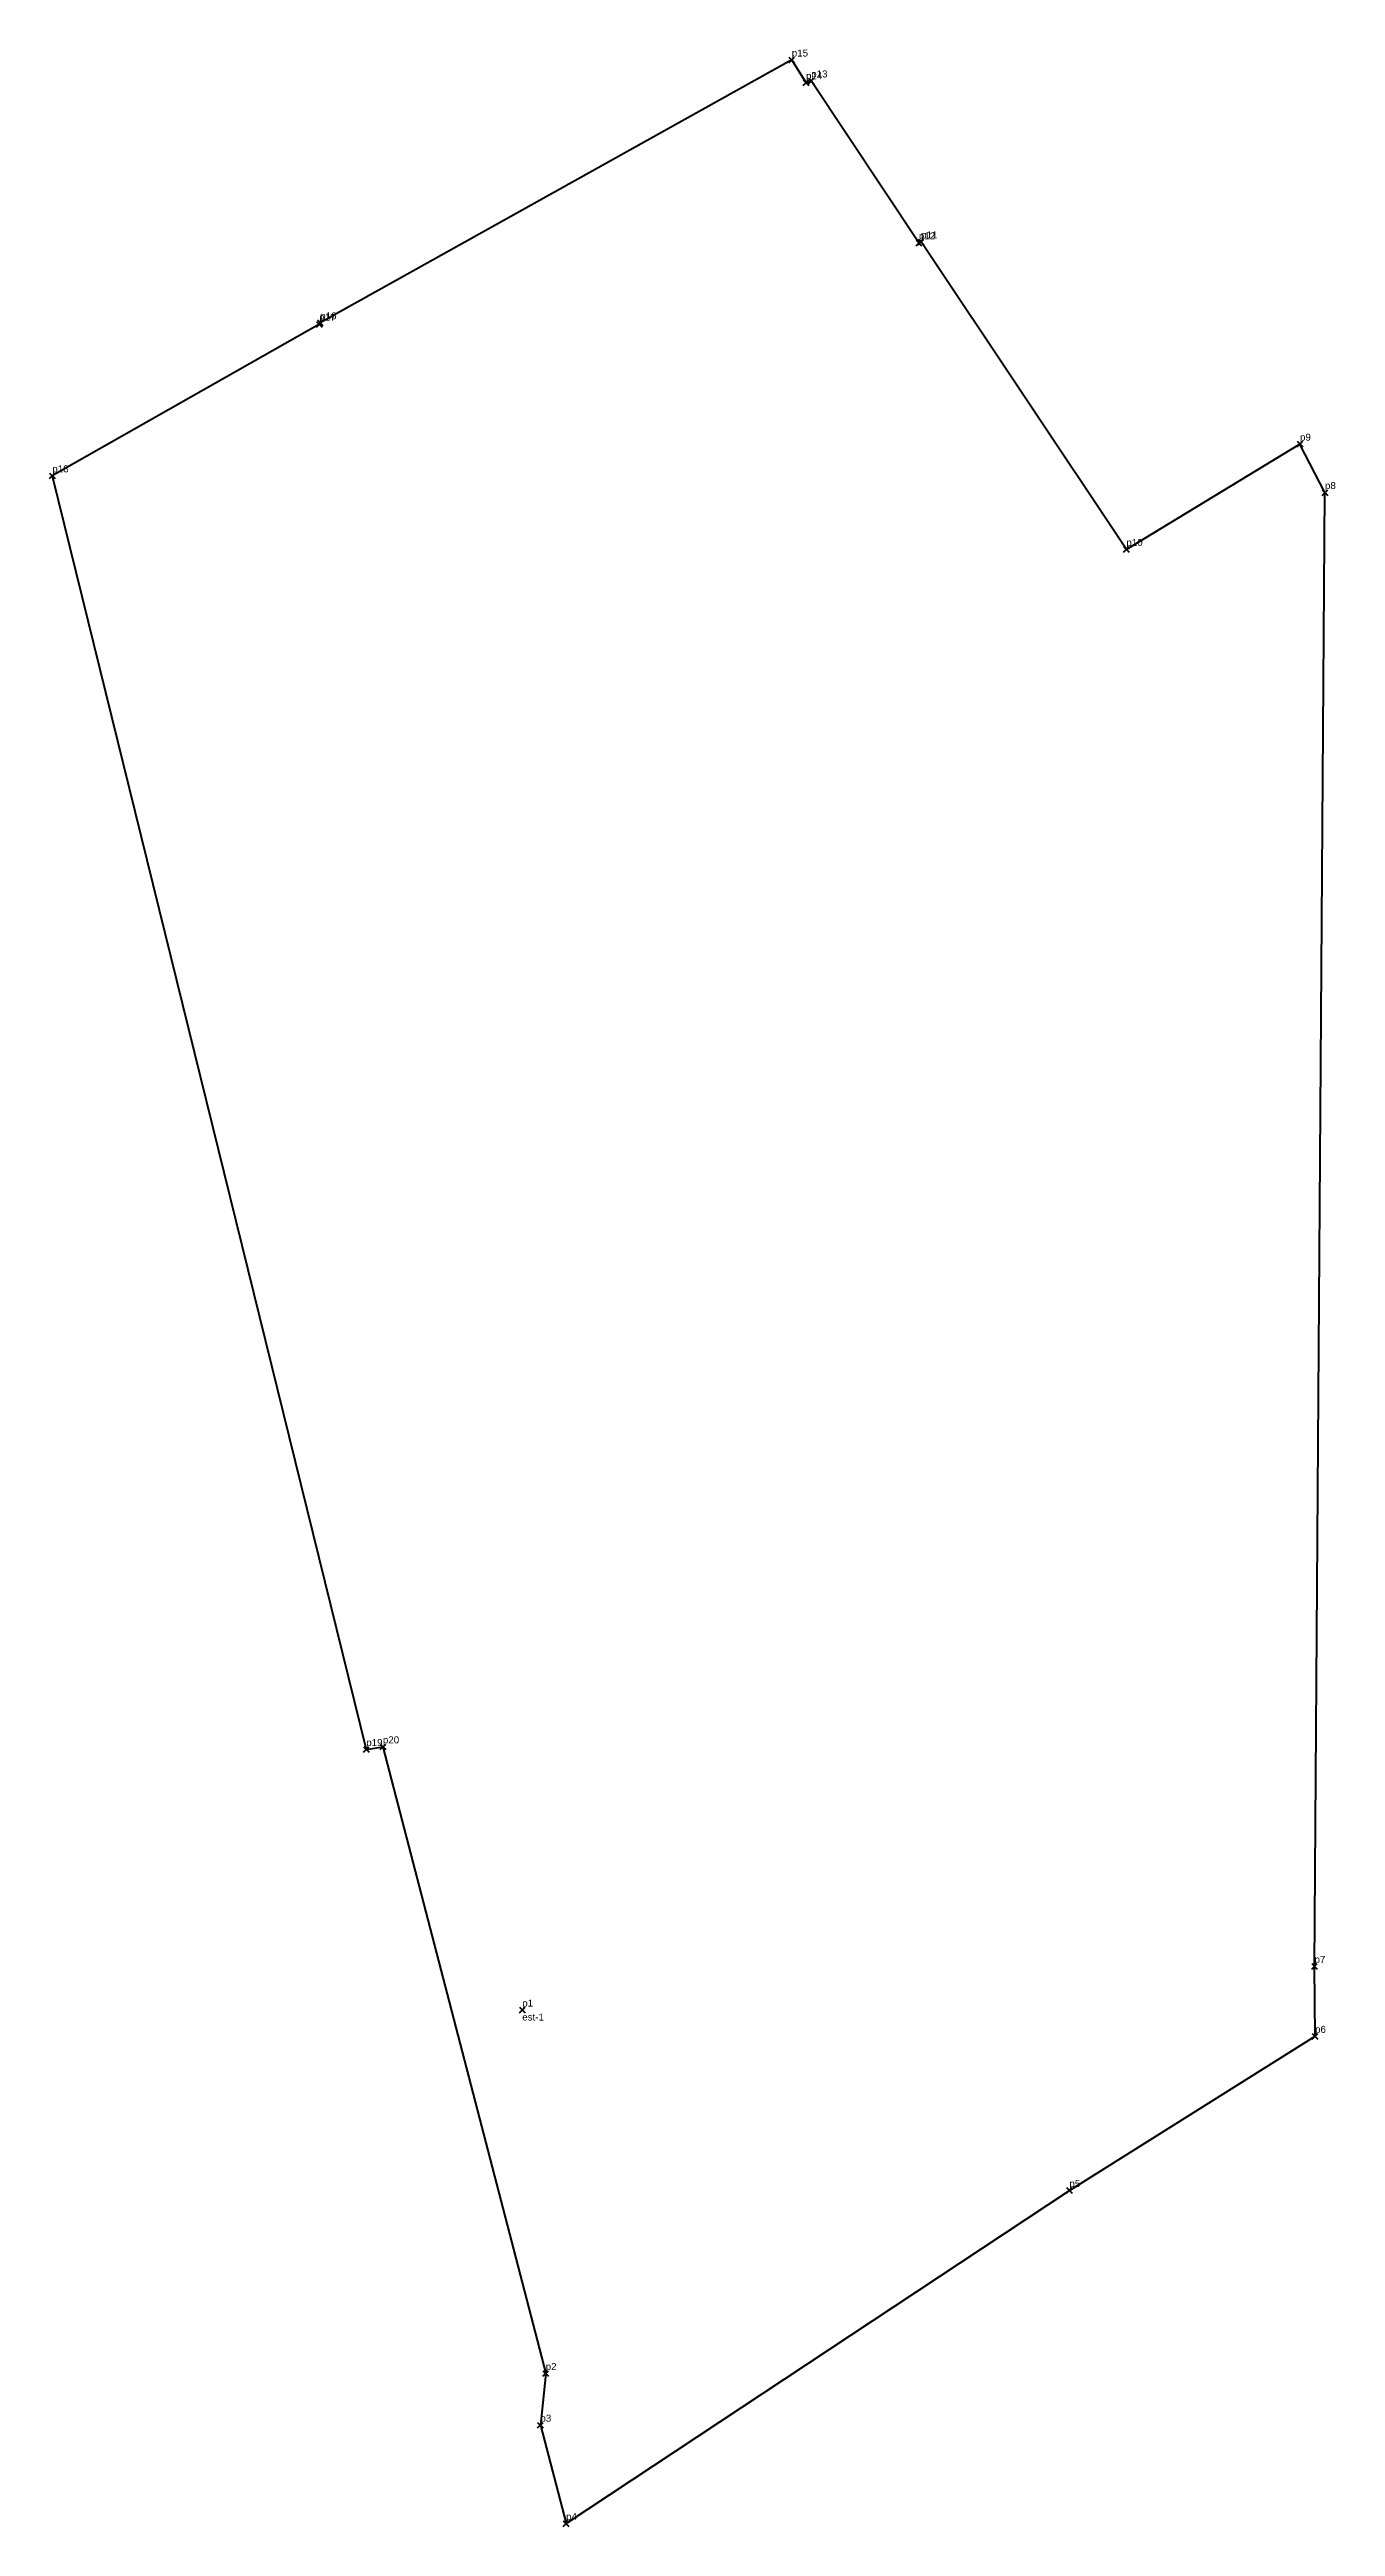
# Model space of a CAD drawing. Header units: millimetres. Extents: x 600591 to 600683, y 1324346 to 1324523.
import ezdxf

# ---------------------------------------------------------------- set-up
doc = ezdxf.new("R2010")
doc.units = ezdxf.units.MM
doc.header["$PDMODE"] = 3
doc.header["$PDSIZE"] = 0.2
doc.layers.get('0').update_dxf_attribs({"color": 1, "linetype": 'CONTINUOUS', "lineweight": 100})
for name, color, linetype, lineweight in [('est-1', 7, 'CONTINUOUS', 100), ('Point', 5, 'CONTINUOUS', 100), ('Point_Name', 1, 'CONTINUOUS', 100)]:
    doc.layers.add(name, color=color, linetype=linetype, lineweight=lineweight)
doc.styles.get("Standard").update_dxf_attribs({"font": 'arial.ttf', "width": 0.65})

msp = doc.modelspace()

# ---------------------------------------------------------------- linework, layer by layer
at = {"color": 40, "true_color": 0xf8d731, "elevation": 246.04}
msp.add_lwpolyline([(600682.5, 1324491.31), (600680.71, 1324494.78), (600668.28, 1324487.24), (600653.58, 1324509.26), (600653.42, 1324509.19), (600645.71, 1324520.79), (600645.34, 1324520.66), (600644.32, 1324522.29), (600610.55, 1324503.47), (600610.49, 1324503.36), (600591.37, 1324492.51), (600613.85, 1324401.29), (600615.04, 1324401.48), (600626.7, 1324356.6), (600626.32, 1324352.9), (600628.16, 1324345.85), (600664.2, 1324369.71), (600681.79, 1324380.75), (600681.75, 1324385.76), (600682.5, 1324491.31)], dxfattribs=at)
at = {"layer": 'est-1'}
msp.add_point((600625.02, 1324382.63, 245.17), dxfattribs=at)
at = {"layer": 'Point'}
for p in [(600644.32, 1324522.29, 245.24), (600645.71, 1324520.79, 245.04), (600645.34, 1324520.66, 245.22), (600653.42, 1324509.19, 245.34), (600653.58, 1324509.26, 245.4), (600610.49, 1324503.36, 245.44), (600610.55, 1324503.47, 245.39), (600680.71, 1324494.78, 245.91), (600591.37, 1324492.51, 246.68), (600682.5, 1324491.31, 246.04), (600668.28, 1324487.24, 245.66), (600613.85, 1324401.29, 245.22), (600615.04, 1324401.48, 244.97), (600681.75, 1324385.76, 247.08), (600681.79, 1324380.75, 248.06), (600664.2, 1324369.71, 245.14), (600626.7, 1324356.6, 245.2), (600626.32, 1324352.9, 247.33), (600628.16, 1324345.85, 247.56)]:
    msp.add_point(p, dxfattribs=at)

# ---------------------------------------------------------------- texts
at = {"layer": 'est-1'}
for s, p in [('p1', (600625.02, 1324382.88)), ('est-1', (600625.02, 1324381.88))]:
    msp.add_text(s, height=0.5, dxfattribs=at).set_placement(p)
at = {"layer": 'Point_Name'}
for s, p in [('p15', (600644.32, 1324522.54)), ('p14', (600645.34, 1324520.91)), ('p13', (600645.71, 1324521.04)), ('p12', (600653.42, 1324509.44)), ('p11', (600653.58, 1324509.51)), ('p17', (600610.49, 1324503.61)), ('p16', (600610.55, 1324503.72)), ('p9', (600680.71, 1324495.03)), ('p18', (600591.37, 1324492.76)), ('p8', (600682.5, 1324491.56)), ('p10', (600668.28, 1324487.49)), ('p20', (600615.04, 1324401.73)), ('p19', (600613.85, 1324401.54)), ('p7', (600681.75, 1324386.01)), ('p6', (600681.79, 1324381)), ('p5', (600664.2, 1324369.96)), ('p2', (600626.7, 1324356.85)), ('p3', (600626.32, 1324353.15)), ('p4', (600628.16, 1324346.1))]:
    msp.add_text(s, height=0.5, dxfattribs=at).set_placement(p)

doc.saveas('drawing.dxf')
